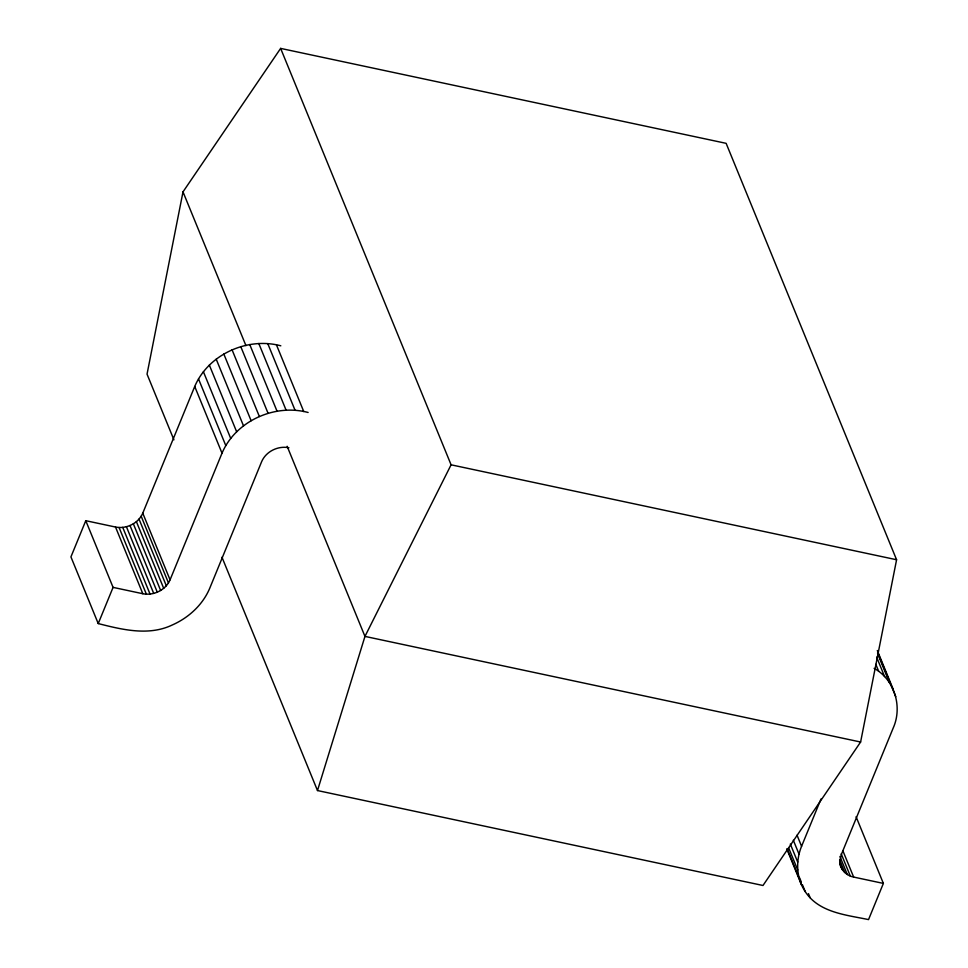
<?xml version="1.0" encoding="UTF-8"?>
<svg xmlns="http://www.w3.org/2000/svg" width="968" height="968" viewBox="0 0 968 968"><rect width="100%" height="100%" fill="white"/><g stroke="black" fill="none" stroke-linecap="round" stroke-linejoin="round"><path stroke-width="1.45" d="M856.087 816.726L883.373 883.409L868.538 919.6C846.322 914.905 819.001 912.727 805.279 891.697C796.325 878.424 795.514 860.915 801.577 846.298L820.997 798.963M221.962 557.205L317.492 790.553L762.99 885.49L860.612 742.02L896.586 559.746L726.133 143.337L280.635 48.4L183 191.87L147.039 374.144L173.913 439.823M317.492 790.553L364.96 636.399L451.088 464.809L280.635 48.4M280.817 345.806C247.397 336.84 208.386 354.288 194.725 386.486L142.768 513.173C138.388 523.41 126.312 529.242 115.519 527.04L85.777 520.699L70.93 556.903L98.228 623.573C122.222 629.648 148.745 636.266 172.352 624.953C188.651 617.729 202.723 604.879 209.717 588.302L261.662 461.615C266.055 451.378 278.118 445.546 288.912 447.748M98.228 623.573L113.075 587.382L85.777 520.699M113.075 587.382L142.816 593.723C153.609 595.913 165.673 590.081 170.066 579.844L222.011 453.169C235.684 420.959 274.682 403.511 308.114 412.477M451.088 464.809L896.586 559.746M860.612 742.02L364.96 636.399L287.145 446.284M839.97 864.593C841.809 870.91 847.169 875.822 853.643 877.068L883.373 883.409M874.116 668.344C894.71 679.633 902.684 706.918 893.186 728.069L841.24 854.744L839.897 861.193L841.107 867.364M877.323 650.52L893.246 689.422M877.589 652.25L895.787 696.706M877.553 653.485L889.495 682.658M876.633 657.127L884.595 676.571M875.834 664.326L878.678 671.272M842.838 850.678L853.643 877.068M841.216 853.837L850.303 876.064M839.909 856.474L847.303 874.527M839.607 860.032L844.725 872.531M839.788 863.178L842.632 870.123M797.039 835.178L801.577 846.298M793.337 840.26L799.024 854.151M790.324 844.048L797.717 862.101M808.462 893.621L810.168 897.796M788.605 847.774L797.705 869.99M799.592 877.807L801.298 881.981M802.436 884.752L805.279 891.697M787.613 849.88L798.987 877.661M786.742 848.827L801.528 884.946M276.461 344.874L303.758 411.557M267.773 343.628L295.071 410.299M258.807 343.507L286.104 410.178M249.744 344.511L277.042 411.194M183 191.87L245.945 345.636M240.778 346.641L268.076 413.324M232.078 349.835L259.376 416.518M223.826 354.034L251.123 420.717M216.203 359.152L243.5 425.835M209.342 365.081L236.64 431.764M203.401 371.712L230.699 438.383M198.501 378.899L225.786 445.57M194.725 386.486L222.011 453.169M142.768 513.173L170.066 579.844M141.183 516.246L168.468 582.93M139.029 519.102L166.327 585.785M136.403 521.655L163.689 588.326M133.354 523.809L160.652 590.492M130.002 525.527L157.288 592.198M126.421 526.725L153.718 593.408M122.742 527.391L150.04 594.074M119.076 527.5L146.374 594.183M115.519 527.04L142.816 593.723"/></g></svg>
